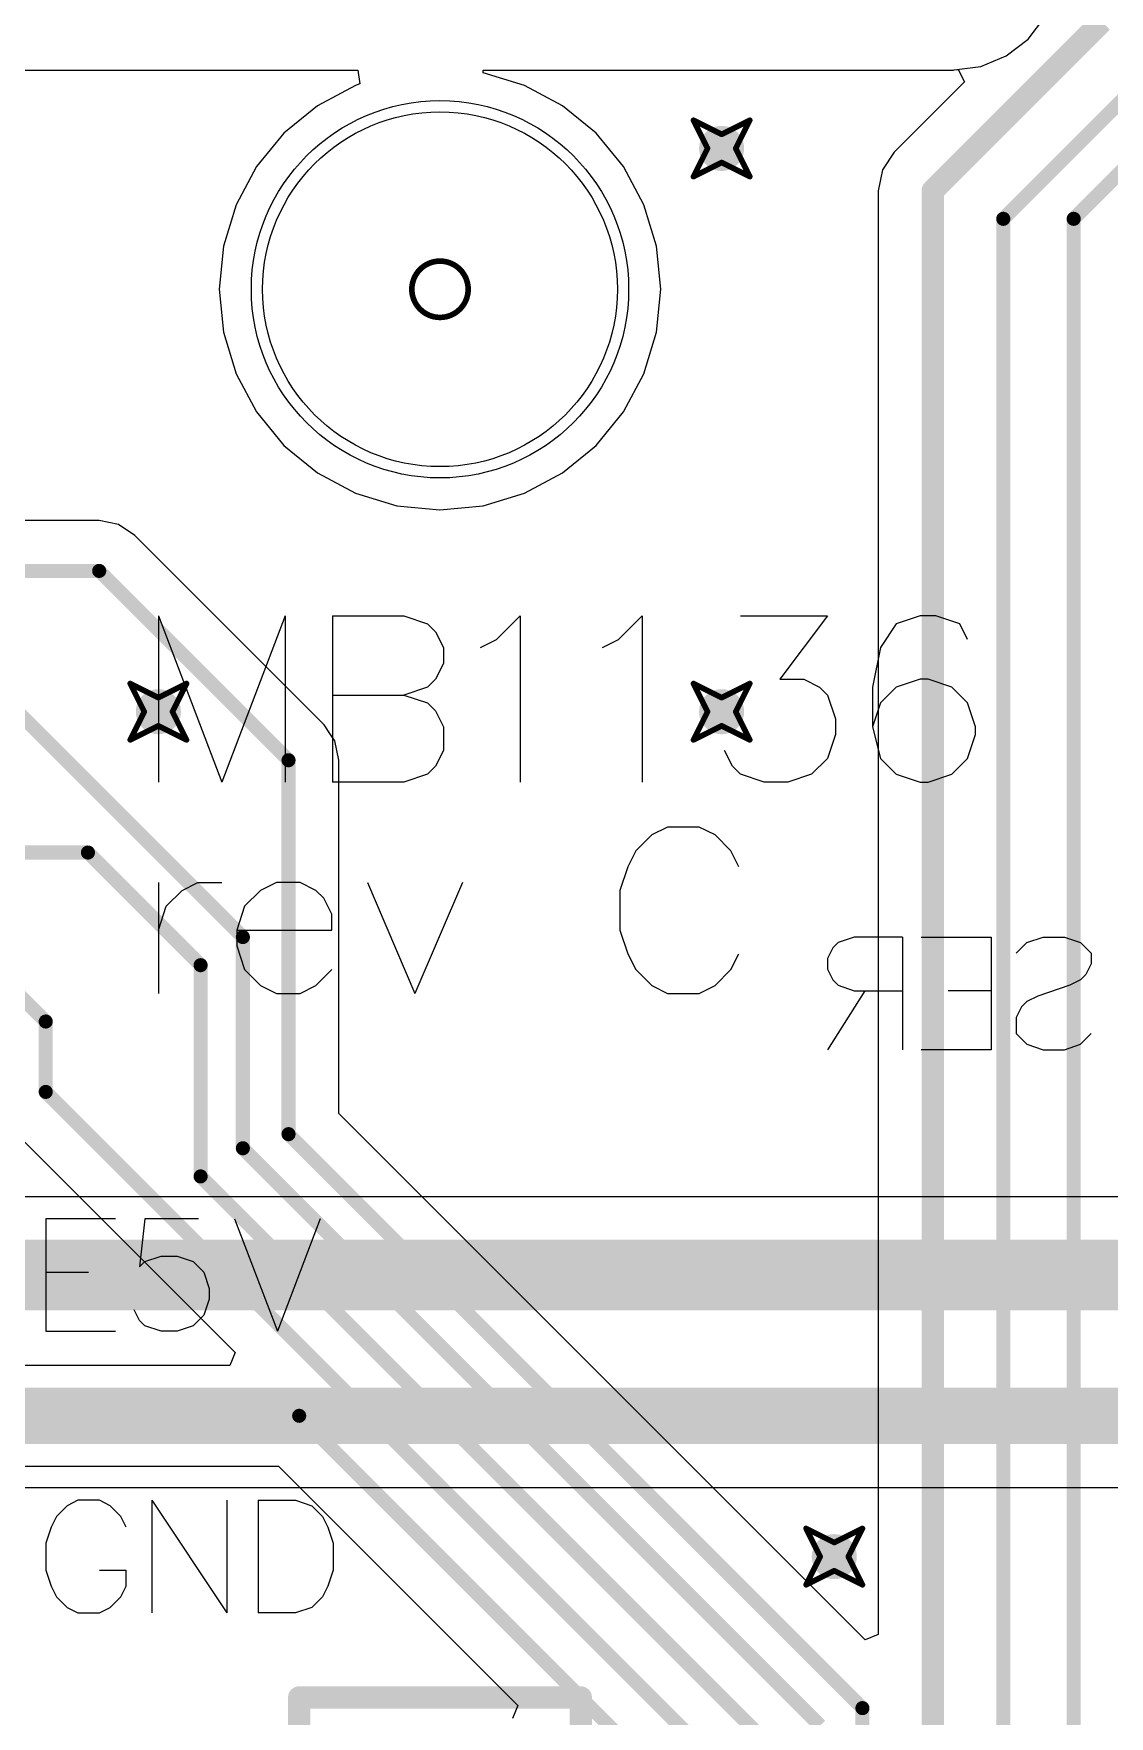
# Model space of a CAD drawing. Header units: millimetres. Extents: x 2.26 to 6.57, y 1.2 to 4.64.
# Drawn here: x 2.764 to 3.146, y 2.846 to 3.444 of the extents above; entities that cross this region are included whole.
import ezdxf

# ---------------------------------------------------------------- set-up
doc = ezdxf.new("R2010")
doc.units = ezdxf.units.MM
doc.header["$MEASUREMENT"] = 0
for name, color, linetype in [('BottomLayer', 5, 'Continuous'), ('BottomOverlay', 54, 'Continuous'), ('BottomSolder', 6, 'Continuous'), ('DrillDrawing', 1, 'Continuous'), ('MultiLayer', 9, 'Continuous'), ('PadHoleLayer', 156, 'Continuous'), ('TopLayer', 1, 'Continuous'), ('TopOverlay', 2, 'Continuous'), ('TopSolder', 216, 'Continuous'), ('ViaHoleLayer', 16, 'Continuous')]:
    doc.layers.add(name, color=color, linetype=linetype)

# ---------------------------------------------------------------- blocks, each defined once
blk = doc.blocks.new('1_8P_FEMALE_55')
at = {"layer": 'TopOverlay', "const_width": 0.00787}
for points in [[(0.75, 0.05), (-0.05, 0.05)], [(-0.05, -0.05), (-0.05, 0.05)], [(0.75, -0.05), (-0.05, -0.05)]]:
    blk.add_lwpolyline(points, dxfattribs=at)
at = {"layer": 'TopOverlay', "const_width": 0.00394}
for points in [[(-0.05197, 0.05, 1), (-0.04803, 0.05, 1)], [(-0.05197, 0.05, 1), (-0.04803, 0.05, 1)], [(-0.05197, -0.05, 1), (-0.04803, -0.05, 1)], [(-0.05197, -0.05, 1), (-0.04803, -0.05, 1)]]:
    blk.add_lwpolyline(points, format="xyb", close=True, dxfattribs=at)

msp = doc.modelspace()

# ---------------------------------------------------------------- linework, layer by layer
at = {"layer": 'BottomLayer'}
for p, q in [((3.11707, 3.44198), (3.12303, 3.44975)), ((3.1093, 3.43602), (3.11707, 3.44198)), ((3.10026, 3.43228), (3.1093, 3.43602)), ((2.49816, 3.43098), (2.87911, 3.43098)), ((2.87911, 3.43098), (2.87985, 3.42603)), ((2.92356, 3.43001), (2.9236, 3.43098)), ((2.93826, 3.42555), (2.92356, 3.43001)), ((2.9236, 3.43098), (3.09055, 3.43098)), ((3.09055, 3.43098), (3.09088, 3.43104)), ((3.09088, 3.43104), (3.10026, 3.43228)), ((2.87828, 3.42555), (2.86473, 3.41831)), ((2.87985, 3.42603), (2.87828, 3.42555)), ((2.95181, 3.41831), (2.93826, 3.42555)), ((2.86473, 3.41831), (2.85285, 3.40857)), ((2.96368, 3.40857), (2.95181, 3.41831)), ((2.85285, 3.40857), (2.84311, 3.39669)), ((2.97343, 3.39669), (2.96368, 3.40857)), ((2.84311, 3.39669), (2.83586, 3.38314)), ((2.98067, 3.38314), (2.97343, 3.39669)), ((2.83586, 3.38314), (2.8314, 3.36844)), ((2.98513, 3.36844), (2.98067, 3.38314)), ((2.8314, 3.36844), (2.8299, 3.35315)), ((2.98664, 3.35315), (2.98513, 3.36844)), ((2.8299, 3.35315), (2.8314, 3.33786)), ((2.98513, 3.33786), (2.98664, 3.35315)), ((2.8314, 3.33786), (2.83586, 3.32316)), ((2.98067, 3.32316), (2.98513, 3.33786)), ((2.83586, 3.32316), (2.84311, 3.30961)), ((2.97343, 3.30961), (2.98067, 3.32316)), ((2.84311, 3.30961), (2.85285, 3.29773)), ((2.96368, 3.29773), (2.97343, 3.30961)), ((2.85285, 3.29773), (2.86473, 3.28799)), ((2.95181, 3.28799), (2.96368, 3.29773)), ((2.86473, 3.28799), (2.87828, 3.28075)), ((2.93826, 3.28075), (2.95181, 3.28799)), ((2.87828, 3.28075), (2.89298, 3.27629)), ((2.92356, 3.27629), (2.93826, 3.28075)), ((2.89298, 3.27629), (2.90827, 3.27478)), ((2.90827, 3.27478), (2.92356, 3.27629)), ((3.24178, 3.03089), (2.74805, 3.03089)), ((2.75441, 2.92766), (3.17271, 2.92766))]:
    msp.add_line(p, q, dxfattribs=at)
at = {"layer": 'BottomLayer', "const_width": 0.008}
for points in [[(3.00427, 3.40315, 1), (3.01227, 3.40315, 1)], [(2.80427, 3.20315, 1), (2.81227, 3.20315, 1)], [(3.00427, 3.20315, 1), (3.01227, 3.20315, 1)], [(3.04427, 2.90315, 1), (3.05227, 2.90315, 1)]]:
    msp.add_lwpolyline(points, format="xyb", close=True, dxfattribs=at)
at = {"layer": 'BottomLayer'}
for points, const_width in [([(2.70827, 3.00315), (3.25327, 3.00315)], 0.025), ([(2.65827, 2.95315), (3.18327, 2.95315)], 0.02)]:
    msp.add_lwpolyline(points, dxfattribs=dict(at, const_width=const_width))
msp.add_circle((2.90827, 3.35315), 0.06299, dxfattribs=at)
at = {"layer": 'BottomOverlay'}
for p, q in [((3.04775, 3.11933), (3.04584, 3.11552)), ((3.04965, 3.12124), (3.04775, 3.11933)), ((3.05537, 3.12314), (3.04965, 3.12124)), ((3.0725, 3.12314), (3.05537, 3.12314)), ((3.0725, 3.12314), (3.0725, 3.08315)), ((3.07917, 3.12314), (3.10393, 3.12314)), ((3.10393, 3.12314), (3.10393, 3.08315)), ((3.11288, 3.11743), (3.11669, 3.12124)), ((3.11669, 3.12124), (3.1224, 3.12314)), ((3.1224, 3.12314), (3.13002, 3.12314)), ((3.13002, 3.12314), (3.13573, 3.12124)), ((3.13573, 3.12124), (3.13954, 3.11743)), ((3.04584, 3.11552), (3.04584, 3.11171)), ((3.13954, 3.11362), (3.13763, 3.10981)), ((3.13954, 3.11743), (3.13954, 3.11362)), ((3.04584, 3.11171), (3.04775, 3.10791)), ((3.04775, 3.10791), (3.04965, 3.106)), ((3.13573, 3.10791), (3.13192, 3.106)), ((3.13763, 3.10981), (3.13573, 3.10791)), ((3.05917, 3.1041), (3.04584, 3.08315)), ((3.04965, 3.106), (3.05537, 3.1041)), ((3.05537, 3.1041), (3.0725, 3.1041)), ((3.10393, 3.1041), (3.08869, 3.1041)), ((3.12049, 3.10219), (3.11669, 3.10029)), ((3.13192, 3.106), (3.12049, 3.10219)), ((3.11478, 3.09838), (3.11288, 3.09458)), ((3.11669, 3.10029), (3.11478, 3.09838)), ((3.11288, 3.09458), (3.11288, 3.08886)), ((3.10393, 3.08315), (3.07917, 3.08315)), ((3.11288, 3.08886), (3.11669, 3.08505)), ((3.11669, 3.08505), (3.1224, 3.08315)), ((3.1224, 3.08315), (3.13002, 3.08315)), ((3.13002, 3.08315), (3.13573, 3.08505)), ((3.13573, 3.08505), (3.13954, 3.08886))]:
    msp.add_line(p, q, dxfattribs=at)
at = {"layer": 'BottomSolder'}
msp.add_circle((2.90827, 3.35315), 0.06699, dxfattribs=at)
at = {"layer": 'DrillDrawing', "const_width": 0.002}
for points in [[(2.99827, 3.41315), (3.00827, 3.40815)], [(2.99827, 3.41315), (3.00327, 3.40315)], [(3.00827, 3.40815), (3.01827, 3.41315)], [(3.01327, 3.40315), (3.01827, 3.41315)], [(2.99827, 3.39315), (3.00327, 3.40315)], [(3.01327, 3.40315), (3.01827, 3.39315)], [(2.99827, 3.39315), (3.00827, 3.39815)], [(3.00827, 3.39815), (3.01827, 3.39315)], [(2.79827, 3.21315), (2.80827, 3.20815)], [(2.79827, 3.21315), (2.80327, 3.20315)], [(2.80827, 3.20815), (2.81827, 3.21315)], [(2.81327, 3.20315), (2.81827, 3.21315)], [(2.99827, 3.21315), (3.00827, 3.20815)], [(2.99827, 3.21315), (3.00327, 3.20315)], [(3.00827, 3.20815), (3.01827, 3.21315)], [(3.01327, 3.20315), (3.01827, 3.21315)], [(2.79827, 3.19315), (2.80327, 3.20315)], [(2.81327, 3.20315), (2.81827, 3.19315)], [(2.99827, 3.19315), (3.00327, 3.20315)], [(3.01327, 3.20315), (3.01827, 3.19315)], [(2.79827, 3.19315), (2.80827, 3.19815)], [(2.80827, 3.19815), (2.81827, 3.19315)], [(2.99827, 3.19315), (3.00827, 3.19815)], [(3.00827, 3.19815), (3.01827, 3.19315)], [(3.03827, 2.91315), (3.04827, 2.90815)], [(3.03827, 2.91315), (3.04327, 2.90315)], [(3.04827, 2.90815), (3.05827, 2.91315)], [(3.05327, 2.90315), (3.05827, 2.91315)], [(3.03827, 2.89315), (3.04327, 2.90315)], [(3.05327, 2.90315), (3.05827, 2.89315)], [(3.03827, 2.89315), (3.04827, 2.89815)], [(3.04827, 2.89815), (3.05827, 2.89315)]]:
    msp.add_lwpolyline(points, dxfattribs=at)
at = {"layer": 'DrillDrawing'}
for points, const_width in [([(2.99777, 3.41315, 1), (2.99877, 3.41315, 1)], 0.001), ([(2.99777, 3.41315, 1), (2.99877, 3.41315, 1)], 0.001), ([(3.01777, 3.41315, 1), (3.01877, 3.41315, 1)], 0.001), ([(3.01777, 3.41315, 1), (3.01877, 3.41315, 1)], 0.001), ([(3.00777, 3.40815, 1), (3.00877, 3.40815, 1)], 0.001), ([(3.00777, 3.40815, 1), (3.00877, 3.40815, 1)], 0.001), ([(3.00277, 3.40315, 1), (3.00377, 3.40315, 1)], 0.001), ([(3.00277, 3.40315, 1), (3.00377, 3.40315, 1)], 0.001), ([(3.01277, 3.40315, 1), (3.01377, 3.40315, 1)], 0.001), ([(3.01277, 3.40315, 1), (3.01377, 3.40315, 1)], 0.001), ([(2.99777, 3.39315, 1), (2.99877, 3.39315, 1)], 0.001), ([(2.99777, 3.39315, 1), (2.99877, 3.39315, 1)], 0.001), ([(3.00777, 3.39815, 1), (3.00877, 3.39815, 1)], 0.001), ([(3.00777, 3.39815, 1), (3.00877, 3.39815, 1)], 0.001), ([(3.01777, 3.39315, 1), (3.01877, 3.39315, 1)], 0.001), ([(3.01777, 3.39315, 1), (3.01877, 3.39315, 1)], 0.001), ([(2.91827, 3.35315, 1), (2.89827, 3.35315, 1)], 0.002), ([(2.89777, 3.35315, 1), (2.89877, 3.35315, 1)], 0.001), ([(2.91777, 3.35315, 1), (2.91877, 3.35315, 1)], 0.001), ([(2.79777, 3.21315, 1), (2.79877, 3.21315, 1)], 0.001), ([(2.79777, 3.21315, 1), (2.79877, 3.21315, 1)], 0.001), ([(2.80777, 3.20815, 1), (2.80877, 3.20815, 1)], 0.001), ([(2.80777, 3.20815, 1), (2.80877, 3.20815, 1)], 0.001), ([(2.81777, 3.21315, 1), (2.81877, 3.21315, 1)], 0.001), ([(2.81777, 3.21315, 1), (2.81877, 3.21315, 1)], 0.001), ([(2.99777, 3.21315, 1), (2.99877, 3.21315, 1)], 0.001), ([(2.99777, 3.21315, 1), (2.99877, 3.21315, 1)], 0.001), ([(3.00777, 3.20815, 1), (3.00877, 3.20815, 1)], 0.001), ([(3.00777, 3.20815, 1), (3.00877, 3.20815, 1)], 0.001), ([(3.01777, 3.21315, 1), (3.01877, 3.21315, 1)], 0.001), ([(3.01777, 3.21315, 1), (3.01877, 3.21315, 1)], 0.001), ([(2.80277, 3.20315, 1), (2.80377, 3.20315, 1)], 0.001), ([(2.80277, 3.20315, 1), (2.80377, 3.20315, 1)], 0.001), ([(2.81277, 3.20315, 1), (2.81377, 3.20315, 1)], 0.001), ([(2.81277, 3.20315, 1), (2.81377, 3.20315, 1)], 0.001), ([(3.00277, 3.20315, 1), (3.00377, 3.20315, 1)], 0.001), ([(3.00277, 3.20315, 1), (3.00377, 3.20315, 1)], 0.001), ([(3.01277, 3.20315, 1), (3.01377, 3.20315, 1)], 0.001), ([(3.01277, 3.20315, 1), (3.01377, 3.20315, 1)], 0.001), ([(2.80777, 3.19815, 1), (2.80877, 3.19815, 1)], 0.001), ([(2.80777, 3.19815, 1), (2.80877, 3.19815, 1)], 0.001), ([(3.00777, 3.19815, 1), (3.00877, 3.19815, 1)], 0.001), ([(3.00777, 3.19815, 1), (3.00877, 3.19815, 1)], 0.001), ([(2.79777, 3.19315, 1), (2.79877, 3.19315, 1)], 0.001), ([(2.79777, 3.19315, 1), (2.79877, 3.19315, 1)], 0.001), ([(2.81777, 3.19315, 1), (2.81877, 3.19315, 1)], 0.001), ([(2.81777, 3.19315, 1), (2.81877, 3.19315, 1)], 0.001), ([(2.99777, 3.19315, 1), (2.99877, 3.19315, 1)], 0.001), ([(2.99777, 3.19315, 1), (2.99877, 3.19315, 1)], 0.001), ([(3.01777, 3.19315, 1), (3.01877, 3.19315, 1)], 0.001), ([(3.01777, 3.19315, 1), (3.01877, 3.19315, 1)], 0.001), ([(3.03777, 2.91315, 1), (3.03877, 2.91315, 1)], 0.001), ([(3.03777, 2.91315, 1), (3.03877, 2.91315, 1)], 0.001), ([(3.05777, 2.91315, 1), (3.05877, 2.91315, 1)], 0.001), ([(3.05777, 2.91315, 1), (3.05877, 2.91315, 1)], 0.001), ([(3.04277, 2.90315, 1), (3.04377, 2.90315, 1)], 0.001), ([(3.04277, 2.90315, 1), (3.04377, 2.90315, 1)], 0.001), ([(3.04777, 2.90815, 1), (3.04877, 2.90815, 1)], 0.001), ([(3.04777, 2.90815, 1), (3.04877, 2.90815, 1)], 0.001), ([(3.05277, 2.90315, 1), (3.05377, 2.90315, 1)], 0.001), ([(3.05277, 2.90315, 1), (3.05377, 2.90315, 1)], 0.001), ([(3.04777, 2.89815, 1), (3.04877, 2.89815, 1)], 0.001), ([(3.04777, 2.89815, 1), (3.04877, 2.89815, 1)], 0.001), ([(3.03777, 2.89315, 1), (3.03877, 2.89315, 1)], 0.001), ([(3.03777, 2.89315, 1), (3.03877, 2.89315, 1)], 0.001), ([(3.05777, 2.89315, 1), (3.05877, 2.89315, 1)], 0.001), ([(3.05777, 2.89315, 1), (3.05877, 2.89315, 1)], 0.001)]:
    msp.add_lwpolyline(points, format="xyb", close=True, dxfattribs=dict(at, const_width=const_width))
at = {"layer": 'MultiLayer', "const_width": 0.008}
for points in [[(3.00427, 3.40315, 1), (3.01227, 3.40315, 1)], [(2.80427, 3.20315, 1), (2.81227, 3.20315, 1)], [(3.00427, 3.20315, 1), (3.01227, 3.20315, 1)], [(3.04427, 2.90315, 1), (3.05227, 2.90315, 1)]]:
    msp.add_lwpolyline(points, format="xyb", close=True, dxfattribs=at)
at = {"layer": 'MultiLayer'}
msp.add_circle((2.90827, 3.35315), 0.06299, dxfattribs=at)
at = {"layer": 'PadHoleLayer'}
msp.add_circle((2.90827, 3.35315), 0.06299, dxfattribs=at)
at = {"layer": 'TopLayer'}
for p, q in [((2.49816, 3.43098), (2.87911, 3.43098)), ((2.87911, 3.43098), (2.87985, 3.42603)), ((2.92356, 3.43001), (2.9236, 3.43098)), ((2.93826, 3.42555), (2.92356, 3.43001)), ((2.9236, 3.43098), (3.09055, 3.43098)), ((3.09055, 3.43098), (3.09088, 3.43104)), ((3.09088, 3.43104), (3.09225, 3.43122)), ((3.09225, 3.43122), (3.09446, 3.42674)), ((2.87828, 3.42555), (2.86473, 3.41831)), ((2.87985, 3.42603), (2.87828, 3.42555)), ((2.95181, 3.41831), (2.93826, 3.42555)), ((3.09446, 3.42674), (3.06957, 3.40185)), ((2.86473, 3.41831), (2.85285, 3.40857)), ((2.96368, 3.40857), (2.95181, 3.41831)), ((2.85285, 3.40857), (2.84311, 3.39669)), ((2.97343, 3.39669), (2.96368, 3.40857)), ((3.06957, 3.40185), (3.06537, 3.39556)), ((2.84311, 3.39669), (2.83586, 3.38314)), ((2.98067, 3.38314), (2.97343, 3.39669)), ((3.06537, 3.39556), (3.0639, 3.38815)), ((3.0639, 3.38815), (3.0639, 2.8755)), ((2.83586, 3.38314), (2.8314, 3.36844)), ((2.98513, 3.36844), (2.98067, 3.38314)), ((2.8314, 3.36844), (2.8299, 3.35315)), ((2.98664, 3.35315), (2.98513, 3.36844)), ((2.8299, 3.35315), (2.8314, 3.33786)), ((2.98513, 3.33786), (2.98664, 3.35315)), ((2.8314, 3.33786), (2.83586, 3.32316)), ((2.98067, 3.32316), (2.98513, 3.33786)), ((2.83586, 3.32316), (2.84311, 3.30961)), ((2.97343, 3.30961), (2.98067, 3.32316)), ((2.84311, 3.30961), (2.85285, 3.29773)), ((2.96368, 3.29773), (2.97343, 3.30961)), ((2.85285, 3.29773), (2.86473, 3.28799)), ((2.95181, 3.28799), (2.96368, 3.29773)), ((2.86473, 3.28799), (2.87828, 3.28075)), ((2.93826, 3.28075), (2.95181, 3.28799)), ((2.87828, 3.28075), (2.89298, 3.27629)), ((2.92356, 3.27629), (2.93826, 3.28075)), ((2.89298, 3.27629), (2.90827, 3.27478)), ((2.90827, 3.27478), (2.92356, 3.27629)), ((2.78726, 3.27099), (2.62327, 3.27099)), ((2.79409, 3.26963), (2.78726, 3.27099)), ((2.79988, 3.26577), (2.79409, 3.26963)), ((2.8671, 3.19854), (2.79988, 3.26577)), ((2.86942, 3.19507), (2.8671, 3.19854)), ((2.8671, 3.19854), (2.8671, 3.19854)), ((2.87097, 3.19276), (2.86942, 3.19507)), ((2.87232, 3.18593), (2.87097, 3.19276)), ((2.87232, 3.06054), (2.87232, 3.18593)), ((2.87232, 3.18593), (2.87232, 3.18593)), ((2.87232, 3.18593), (2.87232, 3.18593)), ((2.87232, 3.18593), (2.87232, 3.18593)), ((2.87232, 3.18593), (2.87232, 3.18593)), ((2.87232, 3.18593), (2.87232, 3.18593)), ((3.05928, 2.87359), (2.87232, 3.06054)), ((2.75565, 3.05553), (2.83557, 2.97561)), ((2.83557, 2.97561), (2.83366, 2.97099)), ((2.83366, 2.97099), (2.75032, 2.97099)), ((2.74671, 2.93531), (2.85088, 2.93531)), ((2.85088, 2.93531), (2.93591, 2.85027)), ((3.0639, 2.8755), (3.05928, 2.87359)), ((2.93591, 2.85027), (2.934, 2.84565))]:
    msp.add_line(p, q, dxfattribs=at)
for points, const_width in [([(3.08327, 3.38815), (3.14327, 3.44815)], 0.008), ([(3.10827, 3.37815), (3.16827, 3.43815)], 0.005), ([(3.13327, 3.37815), (3.18327, 3.42815)], 0.005), ([(3.08327, 2.72815), (3.08327, 3.38815)], 0.008), ([(3.10827, 2.70315), (3.10827, 3.37815)], 0.005), ([(3.13327, 2.70315), (3.13327, 3.37815)], 0.005), ([(2.62327, 3.25315), (2.78726, 3.25315)], 0.005), ([(2.78726, 3.25315), (2.85448, 3.18593)], 0.005), ([(2.75827, 3.20315), (2.83827, 3.12315)], 0.005), ([(2.85448, 3.05315), (2.85448, 3.18593)], 0.005), ([(2.62327, 3.15315), (2.78327, 3.15315)], 0.005), ([(2.78327, 3.15315), (2.82327, 3.11315)], 0.005), ([(2.83827, 3.04815), (2.83827, 3.12315)], 0.005), ([(2.82327, 3.03815), (2.82327, 3.11315)], 0.005), ([(2.75827, 3.10315), (2.76827, 3.09315)], 0.005), ([(2.76827, 3.06815), (2.76827, 3.09315)], 0.005), ([(2.76827, 3.06815), (3.01327, 2.82315)], 0.005), ([(2.85448, 3.05315), (3.05827, 2.84936)], 0.005), ([(2.83827, 3.04815), (3.04327, 2.84315)], 0.005), ([(2.82327, 3.03815), (3.02827, 2.83315)], 0.005), ([(2.61827, 2.95315), (2.85827, 2.95315)], 0.005), ([(2.85827, 2.95315), (2.99827, 2.81315)], 0.005), ([(3.05827, 2.29179), (3.05827, 2.84936)], 0.005)]:
    msp.add_lwpolyline(points, dxfattribs=dict(at, const_width=const_width))
for points, const_width in [([(3.00427, 3.40315, 1), (3.01227, 3.40315, 1)], 0.008), ([(3.08127, 3.38815, 1), (3.08527, 3.38815, 1)], 0.004), ([(3.08127, 3.38815, 1), (3.08527, 3.38815, 1)], 0.004), ([(3.10702, 3.37815, 1), (3.10952, 3.37815, 1)], 0.0025), ([(3.10702, 3.37815, 1), (3.10952, 3.37815, 1)], 0.0025), ([(3.13202, 3.37815, 1), (3.13452, 3.37815, 1)], 0.0025), ([(3.13202, 3.37815, 1), (3.13452, 3.37815, 1)], 0.0025), ([(2.78601, 3.25315, 1), (2.78851, 3.25315, 1)], 0.0025), ([(2.78601, 3.25315, 1), (2.78851, 3.25315, 1)], 0.0025), ([(2.80427, 3.20315, 1), (2.81227, 3.20315, 1)], 0.008), ([(3.00427, 3.20315, 1), (3.01227, 3.20315, 1)], 0.008), ([(2.85323, 3.18593, 1), (2.85573, 3.18593, 1)], 0.0025), ([(2.85323, 3.18593, 1), (2.85573, 3.18593, 1)], 0.0025), ([(2.78202, 3.15315, 1), (2.78452, 3.15315, 1)], 0.0025), ([(2.78202, 3.15315, 1), (2.78452, 3.15315, 1)], 0.0025), ([(2.83702, 3.12315, 1), (2.83952, 3.12315, 1)], 0.0025), ([(2.83702, 3.12315, 1), (2.83952, 3.12315, 1)], 0.0025), ([(2.82202, 3.11315, 1), (2.82452, 3.11315, 1)], 0.0025), ([(2.82202, 3.11315, 1), (2.82452, 3.11315, 1)], 0.0025), ([(2.76702, 3.09315, 1), (2.76952, 3.09315, 1)], 0.0025), ([(2.76702, 3.09315, 1), (2.76952, 3.09315, 1)], 0.0025), ([(2.76702, 3.06815, 1), (2.76952, 3.06815, 1)], 0.0025), ([(2.76702, 3.06815, 1), (2.76952, 3.06815, 1)], 0.0025), ([(2.85323, 3.05315, 1), (2.85573, 3.05315, 1)], 0.0025), ([(2.85323, 3.05315, 1), (2.85573, 3.05315, 1)], 0.0025), ([(2.83702, 3.04815, 1), (2.83952, 3.04815, 1)], 0.0025), ([(2.83702, 3.04815, 1), (2.83952, 3.04815, 1)], 0.0025), ([(2.82202, 3.03815, 1), (2.82452, 3.03815, 1)], 0.0025), ([(2.82202, 3.03815, 1), (2.82452, 3.03815, 1)], 0.0025), ([(2.85702, 2.95315, 1), (2.85952, 2.95315, 1)], 0.0025), ([(2.85702, 2.95315, 1), (2.85952, 2.95315, 1)], 0.0025), ([(3.04427, 2.90315, 1), (3.05227, 2.90315, 1)], 0.008), ([(3.05702, 2.84936, 1), (3.05952, 2.84936, 1)], 0.0025), ([(3.05702, 2.84936, 1), (3.05952, 2.84936, 1)], 0.0025)]:
    msp.add_lwpolyline(points, format="xyb", close=True, dxfattribs=dict(at, const_width=const_width))
msp.add_circle((2.90827, 3.35315), 0.06299, dxfattribs=at)
at = {"layer": 'TopOverlay'}
for p, q in [((2.80827, 3.23719), (2.80827, 3.17815)), ((2.80827, 3.23719), (2.83076, 3.17815)), ((2.85325, 3.23719), (2.83076, 3.17815)), ((2.85325, 3.23719), (2.85325, 3.17815)), ((2.87012, 3.23719), (2.87012, 3.17815)), ((2.87012, 3.23719), (2.89543, 3.23719)), ((2.89543, 3.23719), (2.90386, 3.23438)), ((2.90386, 3.23438), (2.90667, 3.23157)), ((2.92832, 3.22876), (2.93676, 3.23719)), ((2.93676, 3.23719), (2.93676, 3.17815)), ((2.97162, 3.22876), (2.98005, 3.23719)), ((2.98005, 3.23719), (2.98005, 3.17815)), ((3.01492, 3.23719), (3.04584, 3.23719)), ((3.04584, 3.23719), (3.02897, 3.2147)), ((3.0703, 3.23438), (3.06468, 3.22595)), ((3.07874, 3.23719), (3.0703, 3.23438)), ((3.08436, 3.23719), (3.07874, 3.23719)), ((3.0928, 3.23438), (3.08436, 3.23719)), ((3.09561, 3.22876), (3.0928, 3.23438)), ((2.90667, 3.23157), (2.90948, 3.22595)), ((2.9227, 3.22595), (2.92832, 3.22876)), ((2.966, 3.22595), (2.97162, 3.22876)), ((2.90948, 3.22595), (2.90948, 3.22032)), ((3.06468, 3.22595), (3.06187, 3.21189)), ((2.90667, 3.2147), (2.90386, 3.21189)), ((2.90948, 3.22032), (2.90667, 3.2147)), ((3.02897, 3.2147), (3.03741, 3.2147)), ((3.03741, 3.2147), (3.04303, 3.21189)), ((3.07874, 3.2147), (3.0703, 3.21189)), ((3.08155, 3.2147), (3.07874, 3.2147)), ((3.08998, 3.21189), (3.08155, 3.2147)), ((2.87012, 3.20908), (2.89543, 3.20908)), ((2.90386, 3.21189), (2.89543, 3.20908)), ((2.89543, 3.20908), (2.90386, 3.20627)), ((3.04303, 3.21189), (3.04584, 3.20908)), ((3.04584, 3.20908), (3.04865, 3.20064)), ((3.06187, 3.21189), (3.06187, 3.19783)), ((3.0703, 3.21189), (3.06468, 3.20627)), ((3.09561, 3.20627), (3.08998, 3.21189)), ((2.90386, 3.20627), (2.90667, 3.20345)), ((2.90667, 3.20345), (2.90948, 3.19783)), ((3.06468, 3.20627), (3.06187, 3.19783)), ((3.09842, 3.19783), (3.09561, 3.20627)), ((2.90948, 3.19783), (2.90948, 3.1894)), ((3.04865, 3.20064), (3.04865, 3.19502)), ((3.06187, 3.19783), (3.06468, 3.18658)), ((3.09842, 3.19502), (3.09842, 3.19783)), ((3.04865, 3.19502), (3.04584, 3.18658)), ((3.09561, 3.18658), (3.09842, 3.19502)), ((2.90948, 3.1894), (2.90667, 3.18377)), ((3.0121, 3.18377), (3.00929, 3.1894)), ((3.04584, 3.18658), (3.04022, 3.18096)), ((3.06468, 3.18658), (3.0703, 3.18096)), ((3.08998, 3.18096), (3.09561, 3.18658)), ((2.90386, 3.18096), (2.89543, 3.17815)), ((2.90667, 3.18377), (2.90386, 3.18096)), ((3.01492, 3.18096), (3.0121, 3.18377)), ((3.02335, 3.17815), (3.01492, 3.18096)), ((3.04022, 3.18096), (3.03179, 3.17815)), ((3.0703, 3.18096), (3.07874, 3.17815)), ((3.08155, 3.17815), (3.08998, 3.18096)), ((2.89543, 3.17815), (2.87012, 3.17815)), ((3.03179, 3.17815), (3.02335, 3.17815)), ((3.07874, 3.17815), (3.08155, 3.17815)), ((2.98905, 3.16219), (2.98343, 3.15938)), ((3.0003, 3.16219), (2.98905, 3.16219)), ((3.00592, 3.15938), (3.0003, 3.16219)), ((2.98343, 3.15938), (2.9778, 3.15376)), ((3.01154, 3.15376), (3.00592, 3.15938)), ((2.9778, 3.15376), (2.97499, 3.14813)), ((3.01435, 3.14813), (3.01154, 3.15376)), ((2.97499, 3.14813), (2.97218, 3.1397)), ((2.80827, 3.14251), (2.80827, 3.10315)), ((2.81108, 3.13408), (2.8167, 3.1397)), ((2.8167, 3.1397), (2.82233, 3.14251)), ((2.82233, 3.14251), (2.83076, 3.14251)), ((2.84454, 3.1397), (2.83891, 3.13408)), ((2.85016, 3.14251), (2.84454, 3.1397)), ((2.85859, 3.14251), (2.85016, 3.14251)), ((2.86422, 3.1397), (2.85859, 3.14251)), ((2.86703, 3.13689), (2.86422, 3.1397)), ((2.86984, 3.13127), (2.86703, 3.13689)), ((2.88249, 3.14251), (2.89936, 3.10315)), ((2.91623, 3.14251), (2.89936, 3.10315)), ((2.97218, 3.1397), (2.97218, 3.12564)), ((2.80827, 3.12564), (2.81108, 3.13408)), ((2.83891, 3.13408), (2.8361, 3.12564)), ((2.86984, 3.12564), (2.86984, 3.13127)), ((2.8361, 3.12564), (2.86984, 3.12564)), ((2.8361, 3.12564), (2.8361, 3.12002)), ((2.97218, 3.12564), (2.97499, 3.11721)), ((2.8361, 3.12002), (2.83891, 3.11158)), ((2.97499, 3.11721), (2.9778, 3.11158)), ((3.01154, 3.11158), (3.01435, 3.11721)), ((2.83891, 3.11158), (2.84454, 3.10596)), ((2.86422, 3.10596), (2.86984, 3.11158)), ((2.9778, 3.11158), (2.98343, 3.10596)), ((3.00592, 3.10596), (3.01154, 3.11158)), ((2.84454, 3.10596), (2.85016, 3.10315)), ((2.85016, 3.10315), (2.85859, 3.10315)), ((2.85859, 3.10315), (2.86422, 3.10596)), ((2.98343, 3.10596), (2.98905, 3.10315)), ((2.98905, 3.10315), (3.0003, 3.10315)), ((3.0003, 3.10315), (3.00592, 3.10596)), ((2.79302, 3.02314), (2.76827, 3.02314)), ((2.76827, 3.02314), (2.76827, 2.98315)), ((2.8035, 3.02314), (2.80159, 3.006)), ((2.82254, 3.02314), (2.8035, 3.02314)), ((2.8353, 3.02314), (2.85054, 2.98315)), ((2.86577, 3.02314), (2.85054, 2.98315)), ((2.80159, 3.006), (2.8035, 3.00791)), ((2.8035, 3.00791), (2.80921, 3.00981)), ((2.80921, 3.00981), (2.81492, 3.00981)), ((2.81492, 3.00981), (2.82064, 3.00791)), ((2.82064, 3.00791), (2.82445, 3.0041)), ((2.76827, 3.0041), (2.7835, 3.0041)), ((2.82445, 3.0041), (2.82635, 2.99838)), ((2.82635, 2.99458), (2.82445, 2.98886)), ((2.82635, 2.99838), (2.82635, 2.99458)), ((2.80159, 2.98696), (2.79969, 2.99077)), ((2.82445, 2.98886), (2.82064, 2.98505)), ((2.76827, 2.98315), (2.79302, 2.98315)), ((2.8035, 2.98505), (2.80159, 2.98696)), ((2.80921, 2.98315), (2.8035, 2.98505)), ((2.81492, 2.98315), (2.80921, 2.98315)), ((2.82064, 2.98505), (2.81492, 2.98315)), ((2.77969, 2.92314), (2.77589, 2.92124)), ((2.78731, 2.92314), (2.77969, 2.92314)), ((2.79112, 2.92124), (2.78731, 2.92314)), ((2.80597, 2.92314), (2.80597, 2.88315)), ((2.80597, 2.92314), (2.83263, 2.88315)), ((2.83263, 2.92314), (2.83263, 2.88315)), ((2.84368, 2.92314), (2.84368, 2.88315)), ((2.84368, 2.92314), (2.85701, 2.92314)), ((2.85701, 2.92314), (2.86272, 2.92124)), ((2.77208, 2.91743), (2.77017, 2.91362)), ((2.77589, 2.92124), (2.77208, 2.91743)), ((2.79493, 2.91743), (2.79112, 2.92124)), ((2.79683, 2.91362), (2.79493, 2.91743)), ((2.86272, 2.92124), (2.86653, 2.91743)), ((2.86653, 2.91743), (2.86844, 2.91362)), ((2.77017, 2.91362), (2.76827, 2.90791)), ((2.86844, 2.91362), (2.87034, 2.90791)), ((2.76827, 2.90791), (2.76827, 2.89838)), ((2.87034, 2.90791), (2.87034, 2.89838)), ((2.76827, 2.89838), (2.77017, 2.89267)), ((2.78731, 2.89838), (2.79683, 2.89838)), ((2.79683, 2.89267), (2.79683, 2.89838)), ((2.87034, 2.89838), (2.86844, 2.89267)), ((2.77017, 2.89267), (2.77208, 2.88886)), ((2.79493, 2.88886), (2.79683, 2.89267)), ((2.86844, 2.89267), (2.86653, 2.88886)), ((2.77208, 2.88886), (2.77589, 2.88505)), ((2.79112, 2.88505), (2.79493, 2.88886)), ((2.86653, 2.88886), (2.86272, 2.88505)), ((2.77589, 2.88505), (2.77969, 2.88315)), ((2.77969, 2.88315), (2.78731, 2.88315)), ((2.78731, 2.88315), (2.79112, 2.88505)), ((2.85701, 2.88315), (2.84368, 2.88315)), ((2.86272, 2.88505), (2.85701, 2.88315))]:
    msp.add_line(p, q, dxfattribs=at)
at = {"layer": 'TopSolder'}
msp.add_circle((2.90827, 3.35315), 0.06699, dxfattribs=at)
at = {"layer": 'ViaHoleLayer', "const_width": 0.004}
for points in [[(3.00627, 3.40315, 1), (3.01027, 3.40315, 1)], [(2.80627, 3.20315, 1), (2.81027, 3.20315, 1)], [(3.00627, 3.20315, 1), (3.01027, 3.20315, 1)], [(3.04627, 2.90315, 1), (3.05027, 2.90315, 1)]]:
    msp.add_lwpolyline(points, format="xyb", close=True, dxfattribs=at)

# ---------------------------------------------------------------- block references
at = {"rotation": 270}
msp.add_blockref('1_8P_FEMALE_55', (2.90827, 2.80315), dxfattribs=at)

doc.saveas('drawing.dxf')
